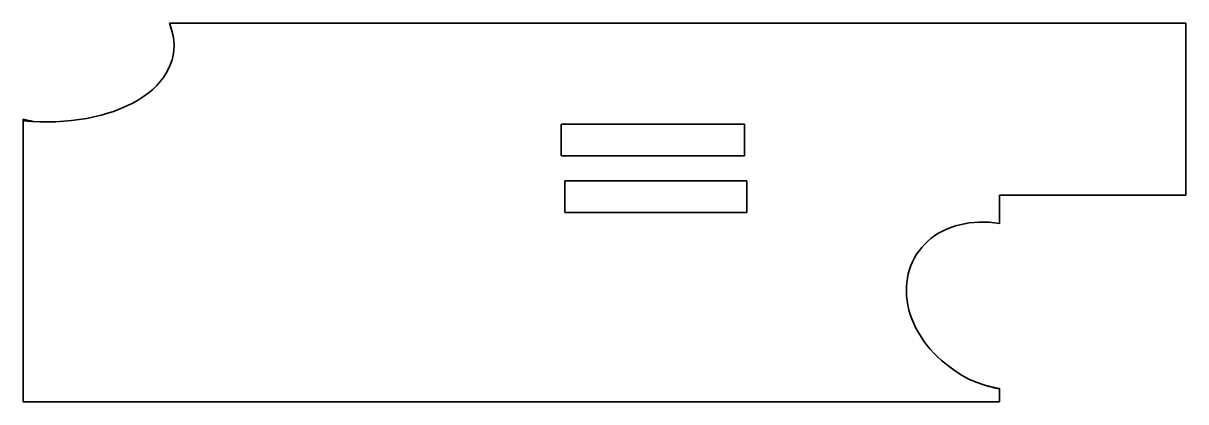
# Model space of a CAD drawing. Extents: x 58 to 242, y 75 to 135.
import ezdxf

# ---------------------------------------------------------------- set-up
doc = ezdxf.new("R2010")
doc.units = 0

msp = doc.modelspace()

# ---------------------------------------------------------------- linework, layer by layer
at = {"color": 7, "lineweight": 35}
for p, q in [((80.921875, 134.548569), (241.787109, 134.548569)), ((241.787109, 107.269714), (241.787109, 134.548569)), ((57.765686, 119.082626), (57.765686, 74.548569)), ((142.942993, 118.548569), (171.942993, 118.548569)), ((142.942993, 113.548569), (171.942993, 113.548569)), ((143.504761, 109.548569), (172.30481, 109.548569)), ((241.787109, 107.269714), (212.315582, 107.269714)), ((143.504761, 104.548569), (172.30481, 104.548569)), ((57.765686, 74.548569), (212.315582, 74.548569))]:
    msp.add_line(p, q, dxfattribs=at)
at = {"color": 7, "lineweight": 35, "ltscale": 6.6e-05}
msp.add_line((80.923523, 134.546524), (80.921875, 134.548569), dxfattribs=at)
at = {"color": 7, "lineweight": 35, "ltscale": 0.095726}
msp.add_line((84.750916, 134.548569), (80.921875, 134.548569), dxfattribs=at)
at = {"color": 7, "lineweight": 35, "ltscale": 0.007115}
msp.add_line((81.001831, 134.272903), (80.923523, 134.546524), dxfattribs=at)
at = {"color": 7, "lineweight": 35, "ltscale": 0.002543}
msp.add_line((81.001831, 134.272919), (81.029846, 134.175125), dxfattribs=at)
at = {"color": 7, "lineweight": 35, "ltscale": 0.015261}
msp.add_line((81.197876, 133.588272), (81.029846, 134.175125), dxfattribs=at)
at = {"color": 7, "lineweight": 35, "ltscale": 0.000239}
msp.add_line((81.029846, 134.175125), (81.039307, 134.173813), dxfattribs=at)
at = {"color": 7, "lineweight": 35, "ltscale": 0.00098}
msp.add_line((81.197876, 133.588272), (81.237061, 133.588272), dxfattribs=at)
at = {"color": 7, "lineweight": 35, "ltscale": 0.006964}
msp.add_line((57.765686, 119.360504), (57.765686, 119.081924), dxfattribs=at)
at = {"color": 7, "lineweight": 35, "ltscale": 0.125}
for p, q in [((142.942993, 118.548569), (142.942993, 113.548569)), ((171.942993, 118.548569), (171.942993, 113.548569)), ((143.504761, 104.548569), (143.504761, 109.548569)), ((172.30481, 104.548569), (172.30481, 109.548569))]:
    msp.add_line(p, q, dxfattribs=at)
at = {"color": 7, "lineweight": 35, "ltscale": 0.111432}
msp.add_line((212.315582, 107.269714), (212.315582, 102.812424), dxfattribs=at)
at = {"color": 7, "lineweight": 35, "ltscale": 0.001549}
msp.add_line((209.02655, 103.025574), (209.02655, 102.963623), dxfattribs=at)
at = {"color": 7, "lineweight": 35, "ltscale": 0.006259}
msp.add_line((209.02655, 102.963623), (209.275208, 102.99263), dxfattribs=at)
at = {"color": 7, "lineweight": 35, "ltscale": 0.001915}
msp.add_line((209.275208, 102.99263), (209.208862, 103.030914), dxfattribs=at)
at = {"color": 7, "lineweight": 35, "ltscale": 0.008366}
msp.add_line((209.275208, 102.99263), (209.607574, 103.031418), dxfattribs=at)
at = {"color": 7, "lineweight": 35, "ltscale": 0.000468}
msp.add_line((209.607574, 103.031418), (209.589203, 103.035065), dxfattribs=at)
at = {"color": 7, "lineweight": 35, "ltscale": 0.004877}
msp.add_line((204.674133, 79.865311), (204.852112, 79.785477), dxfattribs=at)
at = {"color": 7, "lineweight": 35, "ltscale": 0.001231}
msp.add_line((212.315582, 76.587051), (212.315582, 76.636292), dxfattribs=at)
at = {"color": 7, "lineweight": 35, "ltscale": 0.050962}
msp.add_line((212.315582, 76.587051), (212.315582, 74.548569), dxfattribs=at)
at = {"color": 7, "lineweight": 35}
msp.add_lwpolyline([(205.185455, 79.512589), (205.348663, 79.387085), (206.375671, 78.701828), (207.473877, 78.125656), (208.621277, 77.646011), (209.646515, 77.295456)], dxfattribs=at)
for centre, radius, start, end in [((71.611206, 130.663132), 10.060502, 15.551149, 21.026785), ((68.16687, 157.698502), 39.723884, 254.820872, 257.166987), ((211.64209, 87.740021), 10.458434, 229.51597, 231.875514), ((216.70517, 100.169205), 23.93847, 252.849884, 259.434023), ((215.740997, 94.869156), 18.600358, 250.873671, 259.387844)]:
    msp.add_arc(centre, radius, start, end, dxfattribs=at)
for centre, major_axis, ratio, start_param, end_param in [((57.822327, 133.166504), (23.732971, -3.315704), 0.584222, 4.7914512593, 6.5315083091), ((212.520203, 89.664017), (13.599731, -7.846008), 0.796143, 2.0150403935, 3.7521506945), ((212.521637, 89.664536), (13.601685, -7.844879), 0.796159, 3.7520448019, 4.6305941937)]:
    msp.add_ellipse(centre, major_axis=major_axis, ratio=ratio, start_param=start_param, end_param=end_param, dxfattribs=at)

doc.saveas('drawing.dxf')
